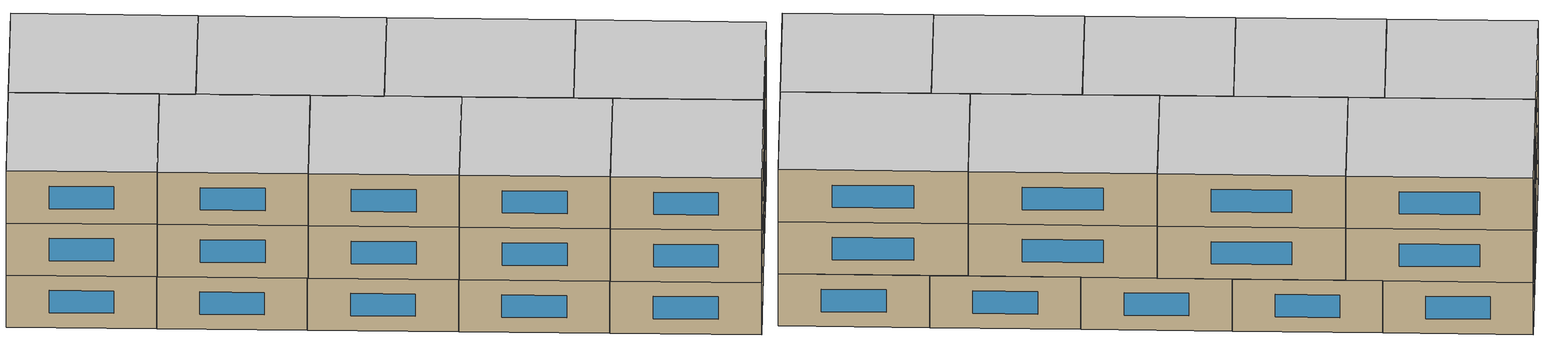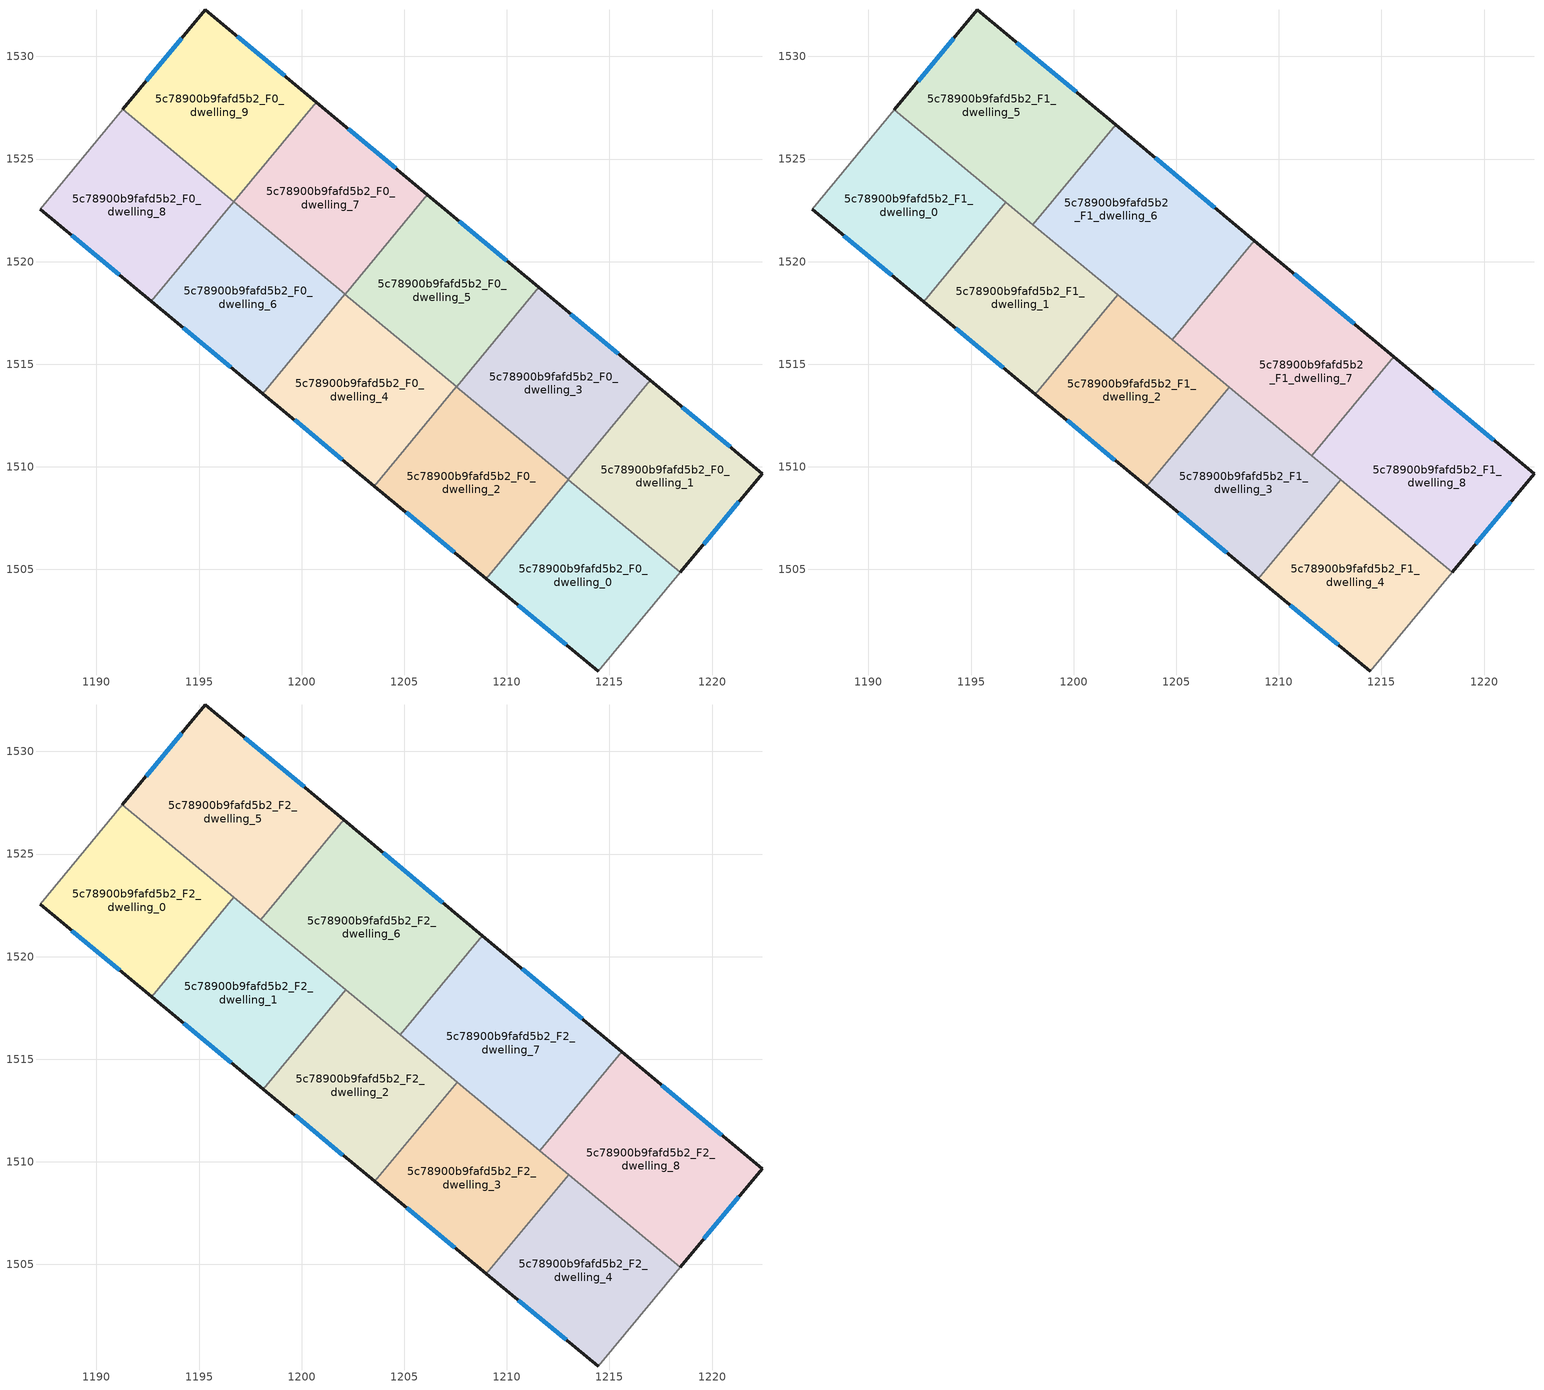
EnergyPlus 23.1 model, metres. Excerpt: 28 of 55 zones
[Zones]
5c78900b9fafd5b2_F0_dwelling_0
 floor ground (EU_floor_Construction): 1218.45,1504.85 1214.45,1500.03 1208.99,1504.55 1212.99,1509.38 z0
 wall outside (EU_wall_Construction): 1208.99,1504.55 1214.45,1500.03 z0:3
 wall adiabatic (EU_wall_Construction): 1214.45,1500.03 1218.45,1504.85 z0:3
 wall to 5c78900b9fafd5b2_F0_dwelling_1 (EU_wall_Construction): 1218.45,1504.85 1212.99,1509.38 z0:3
 wall to 5c78900b9fafd5b2_F0_dwelling_2 (EU_wall_Construction): 1212.99,1509.38 1208.99,1504.55 z0:3
 window (EU_Window_Construction): 1210.55,1503.26 1212.89,1501.32 z0.86:2.14
5c78900b9fafd5b2_F0_dwelling_1
 floor ground (EU_floor_Construction): 1222.44,1509.67 1218.45,1504.85 1212.99,1509.38 1216.99,1514.21 z0
 wall outside (EU_wall_Construction): 1218.45,1504.85 1222.44,1509.67 1216.99,1514.21 z0:3
 wall to 5c78900b9fafd5b2_F0_dwelling_3 (EU_wall_Construction): 1216.99,1514.21 1212.99,1509.38 z0:3
 window (EU_Window_Construction): 1220.88,1510.97 1218.55,1512.91 / 1219.59,1506.23 1221.3,1508.29 z0.86:2.14
5c78900b9fafd5b2_F0_dwelling_2
 floor ground (EU_floor_Construction): 1212.99,1509.38 1208.99,1504.55 1203.54,1509.06 1207.54,1513.9 z0
 wall outside (EU_wall_Construction): 1203.54,1509.06 1208.99,1504.55 z0:3
 wall to 5c78900b9fafd5b2_F0_dwelling_3 (EU_wall_Construction): 1212.99,1509.38 1207.54,1513.9 z0:3
 wall to 5c78900b9fafd5b2_F0_dwelling_4 (EU_wall_Construction): 1207.54,1513.9 1203.54,1509.06 z0:3
 window (EU_Window_Construction): 1205.1,1507.77 1207.43,1505.84 z0.86:2.14
 ceiling adiabatic (EU_roof_Construction): 1208.99,1504.55 1212.99,1509.38 1207.57,1513.88 1203.57,1509.04 z3
5c78900b9fafd5b2_F0_dwelling_3
 floor ground (EU_floor_Construction): 1216.99,1514.21 1212.99,1509.38 1207.54,1513.9 1211.55,1518.74 z0
 wall outside (EU_wall_Construction): 1216.99,1514.21 1211.55,1518.74 z0:3
 wall to 5c78900b9fafd5b2_F0_dwelling_5 (EU_wall_Construction): 1211.55,1518.74 1207.55,1513.91 z0:3
 wall to 5c78900b9fafd5b2_F0_dwelling_4 (EU_wall_Construction): 1207.55,1513.91 1207.54,1513.9 z0:3
 window (EU_Window_Construction): 1215.44,1515.5 1213.11,1517.45 z0.86:2.14
 ceiling adiabatic (EU_roof_Construction): 1213,1509.39 1207.55,1513.91 1207.54,1513.9 z3
5c78900b9fafd5b2_F0_dwelling_4
 floor ground (EU_floor_Construction): 1207.55,1513.91 1203.54,1509.06 1198.1,1513.57 1202.11,1518.41 z0
 wall outside (EU_wall_Construction): 1198.1,1513.57 1203.54,1509.06 z0:3
 wall to 5c78900b9fafd5b2_F0_dwelling_5 (EU_wall_Construction): 1207.55,1513.91 1202.11,1518.41 z0:3
 wall to 5c78900b9fafd5b2_F0_dwelling_6 (EU_wall_Construction): 1202.11,1518.41 1198.1,1513.57 z0:3
 window (EU_Window_Construction): 1199.65,1512.28 1201.99,1510.35 z0.86:2.14
5c78900b9fafd5b2_F0_dwelling_5
 floor ground (EU_floor_Construction): 1211.55,1518.74 1207.55,1513.91 1202.11,1518.41 1206.13,1523.26 z0
 wall outside (EU_wall_Construction): 1211.55,1518.74 1206.13,1523.26 z0:3
 wall to 5c78900b9fafd5b2_F0_dwelling_7 (EU_wall_Construction): 1206.13,1523.26 1202.12,1518.42 z0:3
 wall to 5c78900b9fafd5b2_F0_dwelling_6 (EU_wall_Construction): 1202.12,1518.42 1202.11,1518.41 z0:3
 window (EU_Window_Construction): 1210,1520.03 1207.68,1521.97 z0.86:2.14
5c78900b9fafd5b2_F0_dwelling_6
 floor ground (EU_floor_Construction): 1202.12,1518.42 1198.1,1513.57 1192.67,1518.07 1196.69,1522.92 z0
 wall outside (EU_wall_Construction): 1192.67,1518.07 1198.1,1513.57 z0:3
 wall to 5c78900b9fafd5b2_F0_dwelling_8 (EU_wall_Construction): 1196.69,1522.92 1192.67,1518.07 z0:3
 wall to 5c78900b9fafd5b2_F0_dwelling_7 (EU_wall_Construction): 1202.12,1518.42 1196.69,1522.92 z0:3
 window (EU_Window_Construction): 1194.22,1516.78 1196.55,1514.86 z0.86:2.14
5c78900b9fafd5b2_F0_dwelling_7
 floor ground (EU_floor_Construction): 1206.13,1523.26 1202.12,1518.42 1196.69,1522.92 1200.71,1527.78 z0
 wall outside (EU_wall_Construction): 1206.13,1523.26 1200.71,1527.78 z0:3
 wall to 5c78900b9fafd5b2_F0_dwelling_9 (EU_wall_Construction): 1200.71,1527.78 1196.69,1522.93 z0:3
 wall to 5c78900b9fafd5b2_F0_dwelling_8 (EU_wall_Construction): 1196.69,1522.93 1196.69,1522.92 z0:3
 window (EU_Window_Construction): 1204.58,1524.55 1202.26,1526.49 z0.86:2.14
5c78900b9fafd5b2_F0_dwelling_8
 floor ground (EU_floor_Construction): 1196.69,1522.93 1192.67,1518.07 1187.25,1522.56 1191.27,1527.42 z0
 wall outside (EU_wall_Construction): 1187.25,1522.56 1192.67,1518.07 z0:3
 wall adiabatic (EU_wall_Construction): 1191.27,1527.42 1187.25,1522.56 z0:3
 wall to 5c78900b9fafd5b2_F0_dwelling_9 (EU_wall_Construction): 1196.69,1522.93 1191.27,1527.42 z0:3
 window (EU_Window_Construction): 1188.8,1521.28 1191.12,1519.35 z0.86:2.14
5c78900b9fafd5b2_F0_dwelling_9
 floor ground (EU_floor_Construction): 1200.71,1527.78 1196.69,1522.93 1191.27,1527.42 1195.3,1532.29 z0
 wall outside (EU_wall_Construction): 1200.71,1527.78 1195.3,1532.29 1191.27,1527.42 z0:3
 window (EU_Window_Construction): 1194.15,1530.89 1192.42,1528.81 / 1199.17,1529.07 1196.85,1531 z0.86:2.14
5c78900b9fafd5b2_F1_dwelling_0
 floor to 5c78900b9fafd5b2_F0_dwelling_8 (EU_floor_Construction): 1196.68,1522.91 1192.67,1518.07 1187.25,1522.56 1191.26,1527.4 z3
 floor to 5c78900b9fafd5b2_F0_dwelling_6 (EU_floor_Construction): 1196.7,1522.89 1192.69,1518.05 1192.67,1518.07 1196.68,1522.91 z3
 wall outside (EU_wall_Construction): 1187.25,1522.56 1192.69,1518.05 z3:6
 wall to 5c78900b9fafd5b2_F1_dwelling_1 (EU_wall_Construction): 1192.69,1518.05 1196.7,1522.89 z3:6
 wall adiabatic (EU_wall_Construction): 1191.26,1527.4 1187.25,1522.56 z3:6
 wall to 5c78900b9fafd5b2_F1_dwelling_5 (EU_wall_Construction): 1196.7,1522.89 1191.26,1527.4 z3:6
 window (EU_Window_Construction): 1188.8,1521.27 1191.13,1519.34 z3.86:5.14
5c78900b9fafd5b2_F1_dwelling_1
 floor to 5c78900b9fafd5b2_F0_dwelling_6 (EU_floor_Construction): 1202.11,1518.41 1198.1,1513.57 1192.69,1518.05 1196.7,1522.89 z3
 floor to 5c78900b9fafd5b2_F0_dwelling_4 (EU_floor_Construction): 1202.14,1518.39 1198.13,1513.55 1198.1,1513.57 1202.11,1518.41 z3
 wall outside (EU_wall_Construction): 1192.69,1518.05 1198.13,1513.55 z3:6
 wall to 5c78900b9fafd5b2_F1_dwelling_2 (EU_wall_Construction): 1198.13,1513.55 1202.14,1518.39 z3:6
 wall to 5c78900b9fafd5b2_F1_dwelling_6 (EU_wall_Construction): 1202.14,1518.39 1198.02,1521.8 z3:6
 wall to 5c78900b9fafd5b2_F1_dwelling_5 (EU_wall_Construction): 1198.01,1521.8 1196.7,1522.9 z3:6
 window (EU_Window_Construction): 1194.24,1516.77 1196.57,1514.83 z3.86:5.14
5c78900b9fafd5b2_F1_dwelling_2
 floor to 5c78900b9fafd5b2_F0_dwelling_4 (EU_floor_Construction): 1207.55,1513.91 1203.54,1509.06 1198.13,1513.55 1202.14,1518.39 z3
 floor to 5c78900b9fafd5b2_F0_dwelling_2 (EU_floor_Construction): 1207.57,1513.88 1203.57,1509.04 1203.54,1509.06 1207.54,1513.9 z3
 wall outside (EU_wall_Construction): 1198.13,1513.55 1203.57,1509.04 z3:6
 wall to 5c78900b9fafd5b2_F1_dwelling_3 (EU_wall_Construction): 1203.57,1509.04 1207.58,1513.88 z3:6
 wall to 5c78900b9fafd5b2_F1_dwelling_7 (EU_wall_Construction): 1207.58,1513.88 1204.8,1516.18 z3:6
 wall to 5c78900b9fafd5b2_F1_dwelling_6 (EU_wall_Construction): 1204.8,1516.18 1202.14,1518.39 z3:6
 window (EU_Window_Construction): 1199.68,1512.26 1202.01,1510.33 z3.86:5.14
5c78900b9fafd5b2_F1_dwelling_3
 floor to 5c78900b9fafd5b2_F0_dwelling_0 (EU_floor_Construction): 1213,1509.36 1209.01,1504.54 1208.99,1504.55 1212.99,1509.38 z3
 floor adiabatic (EU_floor_Construction): 1213.02,1509.38 1213,1509.36 1212.99,1509.38 1208.99,1504.55 1203.57,1509.04 1207.58,1513.88 z3
 wall outside (EU_wall_Construction): 1203.57,1509.04 1209.01,1504.54 z3:6
 wall to 5c78900b9fafd5b2_F1_dwelling_4 (EU_wall_Construction): 1209.01,1504.54 1213.02,1509.38 z3:6
 wall to 5c78900b9fafd5b2_F1_dwelling_8 (EU_wall_Construction): 1213.02,1509.38 1211.62,1510.54 z3:6
 wall to 5c78900b9fafd5b2_F1_dwelling_7 (EU_wall_Construction): 1211.61,1510.54 1207.58,1513.88 z3:6
 window (EU_Window_Construction): 1205.12,1507.75 1207.45,1505.82 z3.86:5.14
5c78900b9fafd5b2_F1_dwelling_4
 floor to 5c78900b9fafd5b2_F0_dwelling_0 (EU_floor_Construction): 1218.45,1504.85 1214.45,1500.03 1209.01,1504.54 1213,1509.36 z3
 floor to 5c78900b9fafd5b2_F0_dwelling_1 (EU_floor_Construction): 1218.46,1504.87 1218.45,1504.85 1213,1509.36 1213.02,1509.38 z3
 wall outside (EU_wall_Construction): 1209.01,1504.54 1214.45,1500.03 z3:6
 wall adiabatic (EU_wall_Construction): 1214.45,1500.03 1218.46,1504.87 z3:6
 wall to 5c78900b9fafd5b2_F1_dwelling_8 (EU_wall_Construction): 1218.46,1504.87 1213.02,1509.38 z3:6
 window (EU_Window_Construction): 1210.56,1503.25 1212.9,1501.32 z3.86:5.14
5c78900b9fafd5b2_F1_dwelling_5
 floor to 5c78900b9fafd5b2_F0_dwelling_9 (EU_floor_Construction): 1200.71,1527.78 1196.69,1522.93 1191.27,1527.42 1195.3,1532.29 z3
 floor to 5c78900b9fafd5b2_F0_dwelling_8 (EU_floor_Construction): 1196.69,1522.93 1196.68,1522.91 1191.26,1527.4 1191.27,1527.42 z3
 floor to 5c78900b9fafd5b2_F0_dwelling_7 (EU_floor_Construction): 1202.04,1526.67 1198.02,1521.81 1196.69,1522.92 1200.71,1527.78 z3
 floor to 5c78900b9fafd5b2_F0_dwelling_6 (EU_floor_Construction): 1198.02,1521.81 1198.02,1521.8 1196.68,1522.91 1196.69,1522.92 z3
 wall outside (EU_wall_Construction): 1202.04,1526.67 1195.3,1532.29 1191.26,1527.4 z3:6
 wall to 5c78900b9fafd5b2_F1_dwelling_6 (EU_wall_Construction): 1198.02,1521.8 1202.04,1526.67 z3:6
 window (EU_Window_Construction): 1194.15,1530.89 1192.41,1528.8 / 1200.12,1528.27 1197.23,1530.68 z3.86:5.14
5c78900b9fafd5b2_F1_dwelling_6
 floor to 5c78900b9fafd5b2_F0_dwelling_5 (EU_floor_Construction): 1208.81,1521.03 1204.8,1516.18 1202.11,1518.41 1206.13,1523.26 z3
 floor to 5c78900b9fafd5b2_F0_dwelling_7 (EU_floor_Construction): 1206.13,1523.26 1202.12,1518.42 1198.02,1521.81 1202.04,1526.67 z3
 floor to 5c78900b9fafd5b2_F0_dwelling_6 (EU_floor_Construction): 1202.12,1518.42 1202.11,1518.41 1198.02,1521.8 1198.02,1521.81 z3
 wall outside (EU_wall_Construction): 1208.81,1521.03 1202.04,1526.67 z3:6
 wall to 5c78900b9fafd5b2_F1_dwelling_7 (EU_wall_Construction): 1204.8,1516.18 1208.81,1521.03 z3:6
 window (EU_Window_Construction): 1206.88,1522.64 1203.98,1525.06 z3.86:5.14
5c78900b9fafd5b2_F1_dwelling_7
 floor to 5c78900b9fafd5b2_F0_dwelling_3 (EU_floor_Construction): 1215.61,1515.36 1211.61,1510.54 1207.55,1513.91 1211.55,1518.74 z3
 floor to 5c78900b9fafd5b2_F0_dwelling_5 (EU_floor_Construction): 1211.55,1518.74 1207.55,1513.91 1204.8,1516.18 1208.81,1521.03 z3
 wall outside (EU_wall_Construction): 1215.61,1515.36 1208.81,1521.03 z3:6
 wall to 5c78900b9fafd5b2_F1_dwelling_8 (EU_wall_Construction): 1211.61,1510.54 1215.61,1515.36 z3:6
 window (EU_Window_Construction): 1213.67,1516.98 1210.75,1519.41 z3.86:5.14
5c78900b9fafd5b2_F1_dwelling_8
 floor to 5c78900b9fafd5b2_F0_dwelling_1 (EU_floor_Construction): 1222.44,1509.67 1218.46,1504.87 1213,1509.39 1216.99,1514.21 z3
 floor to 5c78900b9fafd5b2_F0_dwelling_3 (EU_floor_Construction): 1216.99,1514.21 1213,1509.39 1211.61,1510.54 1215.61,1515.36 z3
 wall outside (EU_wall_Construction): 1218.46,1504.87 1222.44,1509.67 1215.61,1515.36 z3:6
 window (EU_Window_Construction): 1219.6,1506.24 1221.3,1508.3 / 1220.49,1511.3 1217.56,1513.73 z3.86:5.14
5c78900b9fafd5b2_F2_dwelling_0
 floor to 5c78900b9fafd5b2_F1_dwelling_0 (EU_floor_Construction): 1196.7,1522.89 1192.69,1518.05 1187.25,1522.56 1191.26,1527.4 z6
 wall outside (EU_wall_Construction): 1187.25,1522.56 1192.69,1518.05 z6:9
 wall to 5c78900b9fafd5b2_F2_dwelling_1 (EU_wall_Construction): 1192.69,1518.05 1196.7,1522.89 z6:9
 wall adiabatic (EU_wall_Construction): 1191.26,1527.4 1187.25,1522.56 z6:9
 wall to 5c78900b9fafd5b2_F2_dwelling_5 (EU_wall_Construction): 1196.7,1522.89 1191.26,1527.4 z6:9
 window (EU_Window_Construction): 1188.8,1521.27 1191.13,1519.34 z6.86:8.14
 ceiling to 5c78900b9fafd5b2_F3_dwelling_0 (EU_floor_Construction): 1192.69,1518.05 1196.7,1522.89 1191.26,1527.4 1187.25,1522.56 z9
5c78900b9fafd5b2_F2_dwelling_1
 floor to 5c78900b9fafd5b2_F1_dwelling_1 (EU_floor_Construction): 1202.14,1518.39 1198.13,1513.55 1192.69,1518.05 1196.7,1522.89 z6
 wall outside (EU_wall_Construction): 1192.69,1518.05 1198.13,1513.55 z6:9
 wall to 5c78900b9fafd5b2_F2_dwelling_2 (EU_wall_Construction): 1198.13,1513.55 1202.14,1518.39 z6:9
 wall to 5c78900b9fafd5b2_F2_dwelling_6 (EU_wall_Construction): 1202.14,1518.39 1198.02,1521.8 z6:9
 wall to 5c78900b9fafd5b2_F2_dwelling_5 (EU_wall_Construction): 1198.01,1521.8 1196.7,1522.9 z6:9
 window (EU_Window_Construction): 1194.24,1516.77 1196.57,1514.83 z6.86:8.14
 ceiling to 5c78900b9fafd5b2_F3_dwelling_1 (EU_floor_Construction): 1198.13,1513.55 1202.14,1518.39 1196.7,1522.89 1192.69,1518.05 z9
5c78900b9fafd5b2_F2_dwelling_2
 floor to 5c78900b9fafd5b2_F1_dwelling_2 (EU_floor_Construction): 1207.58,1513.88 1203.57,1509.04 1198.13,1513.55 1202.14,1518.39 z6
 wall outside (EU_wall_Construction): 1198.13,1513.55 1203.57,1509.04 z6:9
 wall to 5c78900b9fafd5b2_F2_dwelling_3 (EU_wall_Construction): 1203.57,1509.04 1207.58,1513.88 z6:9
 wall to 5c78900b9fafd5b2_F2_dwelling_7 (EU_wall_Construction): 1207.58,1513.88 1204.8,1516.18 z6:9
 wall to 5c78900b9fafd5b2_F2_dwelling_6 (EU_wall_Construction): 1204.8,1516.18 1202.14,1518.39 z6:9
 window (EU_Window_Construction): 1199.68,1512.26 1202.01,1510.33 z6.86:8.14
 ceiling to 5c78900b9fafd5b2_F3_dwelling_2 (EU_floor_Construction): 1203.57,1509.04 1207.58,1513.88 1202.14,1518.39 1198.13,1513.55 z9
5c78900b9fafd5b2_F2_dwelling_3
 floor to 5c78900b9fafd5b2_F1_dwelling_3 (EU_floor_Construction): 1213.02,1509.38 1209.01,1504.54 1203.57,1509.04 1207.58,1513.88 z6
 wall outside (EU_wall_Construction): 1203.57,1509.04 1209.01,1504.54 z6:9
 wall to 5c78900b9fafd5b2_F2_dwelling_4 (EU_wall_Construction): 1209.01,1504.54 1213.02,1509.38 z6:9
 wall to 5c78900b9fafd5b2_F2_dwelling_8 (EU_wall_Construction): 1213.02,1509.38 1211.62,1510.54 z6:9
 wall to 5c78900b9fafd5b2_F2_dwelling_7 (EU_wall_Construction): 1211.61,1510.54 1207.58,1513.88 z6:9
 window (EU_Window_Construction): 1205.12,1507.75 1207.45,1505.82 z6.86:8.14
 ceiling to 5c78900b9fafd5b2_F3_dwelling_3 (EU_floor_Construction): 1209.01,1504.54 1213.02,1509.38 1207.58,1513.88 1203.57,1509.04 z9
5c78900b9fafd5b2_F2_dwelling_4
 floor to 5c78900b9fafd5b2_F1_dwelling_4 (EU_floor_Construction): 1218.46,1504.87 1214.45,1500.03 1209.01,1504.54 1213.02,1509.38 z6
 wall outside (EU_wall_Construction): 1209.01,1504.54 1214.45,1500.03 z6:9
 wall adiabatic (EU_wall_Construction): 1214.45,1500.03 1218.46,1504.87 z6:9
 wall to 5c78900b9fafd5b2_F2_dwelling_8 (EU_wall_Construction): 1218.46,1504.87 1213.02,1509.38 z6:9
 window (EU_Window_Construction): 1210.56,1503.25 1212.9,1501.32 z6.86:8.14
 ceiling to 5c78900b9fafd5b2_F3_dwelling_4 (EU_floor_Construction): 1214.45,1500.03 1218.46,1504.87 1213.02,1509.38 1209.01,1504.54 z9
5c78900b9fafd5b2_F2_dwelling_5
 floor to 5c78900b9fafd5b2_F1_dwelling_5 (EU_floor_Construction): 1202.04,1526.67 1198.02,1521.8 1191.26,1527.4 1195.3,1532.29 z6
 wall outside (EU_wall_Construction): 1202.04,1526.67 1195.3,1532.29 1191.26,1527.4 z6:9
 wall to 5c78900b9fafd5b2_F2_dwelling_6 (EU_wall_Construction): 1198.02,1521.8 1202.04,1526.67 z6:9
 window (EU_Window_Construction): 1194.15,1530.89 1192.41,1528.8 / 1200.12,1528.27 1197.23,1530.68 z6.86:8.14
 ceiling to 5c78900b9fafd5b2_F3_dwelling_5 (EU_floor_Construction): 1198.02,1521.8 1202.04,1526.67 1195.3,1532.29 1191.26,1527.4 z9
5c78900b9fafd5b2_F2_dwelling_6
 floor to 5c78900b9fafd5b2_F1_dwelling_6 (EU_floor_Construction): 1208.81,1521.03 1204.8,1516.18 1198.02,1521.8 1202.04,1526.67 z6
 wall outside (EU_wall_Construction): 1208.81,1521.03 1202.04,1526.67 z6:9
 wall to 5c78900b9fafd5b2_F2_dwelling_7 (EU_wall_Construction): 1204.8,1516.18 1208.81,1521.03 z6:9
 window (EU_Window_Construction): 1206.88,1522.64 1203.98,1525.06 z6.86:8.14
 ceiling to 5c78900b9fafd5b2_F3_dwelling_6 (EU_floor_Construction): 1204.8,1516.18 1208.81,1521.03 1202.04,1526.67 1198.02,1521.8 z9
5c78900b9fafd5b2_F2_dwelling_7
 floor to 5c78900b9fafd5b2_F1_dwelling_7 (EU_floor_Construction): 1215.61,1515.36 1211.61,1510.54 1204.8,1516.18 1208.81,1521.03 z6
 wall outside (EU_wall_Construction): 1215.61,1515.36 1208.81,1521.03 z6:9
 wall to 5c78900b9fafd5b2_F2_dwelling_8 (EU_wall_Construction): 1211.61,1510.54 1215.61,1515.36 z6:9
 window (EU_Window_Construction): 1213.67,1516.98 1210.75,1519.41 z6.86:8.14
 ceiling to 5c78900b9fafd5b2_F3_dwelling_7 (EU_floor_Construction): 1211.61,1510.54 1215.61,1515.36 1208.81,1521.03 1204.8,1516.18 z9
5c78900b9fafd5b2_F2_dwelling_8
 floor to 5c78900b9fafd5b2_F1_dwelling_8 (EU_floor_Construction): 1222.44,1509.67 1218.46,1504.87 1211.61,1510.54 1215.61,1515.36 z6
 wall outside (EU_wall_Construction): 1218.46,1504.87 1222.44,1509.67 1215.61,1515.36 z6:9
 window (EU_Window_Construction): 1219.6,1506.24 1221.3,1508.3 / 1220.49,1511.3 1217.56,1513.73 z6.86:8.14
 ceiling to 5c78900b9fafd5b2_F3_dwelling_8 (EU_floor_Construction): 1218.46,1504.87 1222.44,1509.67 1215.61,1515.36 1211.61,1510.54 z9
[Building]
EU S2 Campaign: North Axis=0; Terrain=City; Solar Distribution=FullExterior
[Site:Location]
Helsinki-Vantaa.AP: Latitude=60.317; Longitude=24.963; Time Zone=2; Elevation=54.6
[SizingPeriod:WeatherFileDays]
AnnualSizingPeriod: Begin Month=1; Begin Day of Month=1; End Month=12; End Day of Month=31; Day of Week for Start Day=Monday; Use Weather File Daylight Saving Period=No; Use Weather File Rain and Snow Indicators=No
[MATERIAL]
EU_InternalMass_Material: Roughness=MediumRough; Thickness=0.1; Conductivity=1; Density=1800; Specific Heat=900; Thermal Absorptance=0.9; Solar Absorptance=0.7; Visible Absorptance=0.7
[MATERIAL:NOMASS] Roughness=MediumRough; Thermal Absorptance=0.9; Solar Absorptance=0.7; Visible Absorptance=0.7
Name | Thermal Resistance
EU_wall_NoMass | 1.10183
EU_roof_NoMass; EU_floor_NoMass | 1.70606
[WINDOWMATERIAL:SIMPLEGLAZINGSYSTEM]
EU_Window_SimpleGlazing: UFactor=3.11035; Solar Heat Gain Coefficient=0.8; Visible Transmittance=0.8
[CONSTRUCTION]
EU_wall_Construction: EU_wall_NoMass
EU_roof_Construction: EU_roof_NoMass
EU_floor_Construction: EU_floor_NoMass
EU_Window_Construction: EU_Window_SimpleGlazing
EU_InternalMass_Construction: EU_InternalMass_Material
[ZONE] Type=1; Multiplier=1; Ceiling Height=autocalculate; Floor Area=autocalculate; Part of Total Floor Area=Yes
Name | Volume
5c78900b9fafd5b2_F0_dwelling_0; 5c78900b9fafd5b2_F1_dwelling_2; 5c78900b9fafd5b2_F2_dwelling_2; 5c78900b9fafd5b2_F1_dwelling_3; 5c78900b9fafd5b2_F2_dwelling_3 | 133.243
5c78900b9fafd5b2_F1_dwelling_0; 5c78900b9fafd5b2_F2_dwelling_0 | 133.244
5c78900b9fafd5b2_F0_dwelling_1 | 133.25
5c78900b9fafd5b2_F1_dwelling_1; 5c78900b9fafd5b2_F2_dwelling_1 | 133.242
5c78900b9fafd5b2_F0_dwelling_2 | 133.258
5c78900b9fafd5b2_F0_dwelling_3 | 133.251
5c78900b9fafd5b2_F0_dwelling_4 | 133.241
5c78900b9fafd5b2_F1_dwelling_4; 5c78900b9fafd5b2_F2_dwelling_4 | 133.269
5c78900b9fafd5b2_F0_dwelling_5 | 133.252
5c78900b9fafd5b2_F1_dwelling_5; 5c78900b9fafd5b2_F2_dwelling_5 | 166.562
5c78900b9fafd5b2_F0_dwelling_6 | 133.257
5c78900b9fafd5b2_F1_dwelling_6; 5c78900b9fafd5b2_F2_dwelling_6 | 166.575
5c78900b9fafd5b2_F0_dwelling_7 | 133.234
5c78900b9fafd5b2_F1_dwelling_7; 5c78900b9fafd5b2_F2_dwelling_7 | 166.551
5c78900b9fafd5b2_F0_dwelling_8 | 133.268
5c78900b9fafd5b2_F1_dwelling_8; 5c78900b9fafd5b2_F2_dwelling_8 | 166.553
5c78900b9fafd5b2_F0_dwelling_9 | 133.259
[INTERNALMASS] Construction=EU_InternalMass_Construction
Name | Zone or ZoneList | Surface Area
5c78900b9fafd5b2_F0_dwelling_0_EU_InternalMass | 5c78900b9fafd5b2_F0_dwelling_0 | 44.4143
5c78900b9fafd5b2_F0_dwelling_1_EU_InternalMass | 5c78900b9fafd5b2_F0_dwelling_1 | 44.417
5c78900b9fafd5b2_F0_dwelling_2_EU_InternalMass | 5c78900b9fafd5b2_F0_dwelling_2 | 44.4194
5c78900b9fafd5b2_F0_dwelling_3_EU_InternalMass | 5c78900b9fafd5b2_F0_dwelling_3 | 44.4168
5c78900b9fafd5b2_F0_dwelling_4_EU_InternalMass | 5c78900b9fafd5b2_F0_dwelling_4 | 44.414
5c78900b9fafd5b2_F0_dwelling_5_EU_InternalMass | 5c78900b9fafd5b2_F0_dwelling_5 | 44.4171
5c78900b9fafd5b2_F0_dwelling_6_EU_InternalMass | 5c78900b9fafd5b2_F0_dwelling_6 | 44.4187
5c78900b9fafd5b2_F0_dwelling_7_EU_InternalMass | 5c78900b9fafd5b2_F0_dwelling_7 | 44.4116
5c78900b9fafd5b2_F0_dwelling_8_EU_InternalMass | 5c78900b9fafd5b2_F0_dwelling_8 | 44.4225
5c78900b9fafd5b2_F0_dwelling_9_EU_InternalMass | 5c78900b9fafd5b2_F0_dwelling_9 | 44.42
5c78900b9fafd5b2_F1_dwelling_0_EU_InternalMass | 5c78900b9fafd5b2_F1_dwelling_0 | 44.4146
5c78900b9fafd5b2_F1_dwelling_1_EU_InternalMass | 5c78900b9fafd5b2_F1_dwelling_1 | 44.414
5c78900b9fafd5b2_F1_dwelling_2_EU_InternalMass | 5c78900b9fafd5b2_F1_dwelling_2 | 44.4142
5c78900b9fafd5b2_F1_dwelling_3_EU_InternalMass | 5c78900b9fafd5b2_F1_dwelling_3 | 44.4142
5c78900b9fafd5b2_F1_dwelling_4_EU_InternalMass | 5c78900b9fafd5b2_F1_dwelling_4 | 44.4231
5c78900b9fafd5b2_F1_dwelling_5_EU_InternalMass | 5c78900b9fafd5b2_F1_dwelling_5 | 55.52
5c78900b9fafd5b2_F1_dwelling_6_EU_InternalMass | 5c78900b9fafd5b2_F1_dwelling_6 | 55.525
5c78900b9fafd5b2_F1_dwelling_7_EU_InternalMass | 5c78900b9fafd5b2_F1_dwelling_7 | 55.5169
5c78900b9fafd5b2_F1_dwelling_8_EU_InternalMass | 5c78900b9fafd5b2_F1_dwelling_8 | 55.5174
5c78900b9fafd5b2_F2_dwelling_0_EU_InternalMass | 5c78900b9fafd5b2_F2_dwelling_0 | 44.4146
5c78900b9fafd5b2_F2_dwelling_1_EU_InternalMass | 5c78900b9fafd5b2_F2_dwelling_1 | 44.414
5c78900b9fafd5b2_F2_dwelling_2_EU_InternalMass | 5c78900b9fafd5b2_F2_dwelling_2 | 44.4142
5c78900b9fafd5b2_F2_dwelling_3_EU_InternalMass | 5c78900b9fafd5b2_F2_dwelling_3 | 44.4142
5c78900b9fafd5b2_F2_dwelling_4_EU_InternalMass | 5c78900b9fafd5b2_F2_dwelling_4 | 44.4231
5c78900b9fafd5b2_F2_dwelling_5_EU_InternalMass | 5c78900b9fafd5b2_F2_dwelling_5 | 55.52
5c78900b9fafd5b2_F2_dwelling_6_EU_InternalMass | 5c78900b9fafd5b2_F2_dwelling_6 | 55.525
5c78900b9fafd5b2_F2_dwelling_7_EU_InternalMass | 5c78900b9fafd5b2_F2_dwelling_7 | 55.5169
5c78900b9fafd5b2_F2_dwelling_8_EU_InternalMass | 5c78900b9fafd5b2_F2_dwelling_8 | 55.5174
[OTHEREQUIPMENT] Fuel Type=Electricity; Design Level Calculation Method=Watts/Area; Power per Zone Floor Area=1; Fraction Latent=0; Fraction Radiant=0; Fraction Lost=0; Carbon Dioxide Generation Rate=0; EndUse Subcategory=EU_Step8_InternalGains
Name | Zone or ZoneList or Space or SpaceList | Schedule
EU_Step8_InternalGain_5c78900b9fafd5b2_F0_dwelling_0_f000 | 5c78900b9fafd5b2_F0_dwelling_0 | EU_Step8_GainSchedule_5c78900b9fafd5b2_F0_dwelling_0_f000
EU_Step8_InternalGain_5c78900b9fafd5b2_F0_dwelling_1_f000 | 5c78900b9fafd5b2_F0_dwelling_1 | EU_Step8_GainSchedule_5c78900b9fafd5b2_F0_dwelling_1_f000
EU_Step8_InternalGain_5c78900b9fafd5b2_F0_dwelling_2_f000 | 5c78900b9fafd5b2_F0_dwelling_2 | EU_Step8_GainSchedule_5c78900b9fafd5b2_F0_dwelling_2_f000
EU_Step8_InternalGain_5c78900b9fafd5b2_F0_dwelling_3_f000 | 5c78900b9fafd5b2_F0_dwelling_3 | EU_Step8_GainSchedule_5c78900b9fafd5b2_F0_dwelling_3_f000
EU_Step8_InternalGain_5c78900b9fafd5b2_F0_dwelling_4_f000 | 5c78900b9fafd5b2_F0_dwelling_4 | EU_Step8_GainSchedule_5c78900b9fafd5b2_F0_dwelling_4_f000
EU_Step8_InternalGain_5c78900b9fafd5b2_F0_dwelling_5_f000 | 5c78900b9fafd5b2_F0_dwelling_5 | EU_Step8_GainSchedule_5c78900b9fafd5b2_F0_dwelling_5_f000
EU_Step8_InternalGain_5c78900b9fafd5b2_F0_dwelling_6_f000 | 5c78900b9fafd5b2_F0_dwelling_6 | EU_Step8_GainSchedule_5c78900b9fafd5b2_F0_dwelling_6_f000
EU_Step8_InternalGain_5c78900b9fafd5b2_F0_dwelling_7_f000 | 5c78900b9fafd5b2_F0_dwelling_7 | EU_Step8_GainSchedule_5c78900b9fafd5b2_F0_dwelling_7_f000
EU_Step8_InternalGain_5c78900b9fafd5b2_F0_dwelling_8_f000 | 5c78900b9fafd5b2_F0_dwelling_8 | EU_Step8_GainSchedule_5c78900b9fafd5b2_F0_dwelling_8_f000
EU_Step8_InternalGain_5c78900b9fafd5b2_F0_dwelling_9_f000 | 5c78900b9fafd5b2_F0_dwelling_9 | EU_Step8_GainSchedule_5c78900b9fafd5b2_F0_dwelling_9_f000
EU_Step8_InternalGain_5c78900b9fafd5b2_F1_dwelling_0_f000 | 5c78900b9fafd5b2_F1_dwelling_0 | EU_Step8_GainSchedule_5c78900b9fafd5b2_F1_dwelling_0_f000
EU_Step8_InternalGain_5c78900b9fafd5b2_F1_dwelling_1_f000 | 5c78900b9fafd5b2_F1_dwelling_1 | EU_Step8_GainSchedule_5c78900b9fafd5b2_F1_dwelling_1_f000
EU_Step8_InternalGain_5c78900b9fafd5b2_F1_dwelling_2_f000 | 5c78900b9fafd5b2_F1_dwelling_2 | EU_Step8_GainSchedule_5c78900b9fafd5b2_F1_dwelling_2_f000
EU_Step8_InternalGain_5c78900b9fafd5b2_F1_dwelling_3_f000 | 5c78900b9fafd5b2_F1_dwelling_3 | EU_Step8_GainSchedule_5c78900b9fafd5b2_F1_dwelling_3_f000
EU_Step8_InternalGain_5c78900b9fafd5b2_F1_dwelling_4_f000 | 5c78900b9fafd5b2_F1_dwelling_4 | EU_Step8_GainSchedule_5c78900b9fafd5b2_F1_dwelling_4_f000
EU_Step8_InternalGain_5c78900b9fafd5b2_F1_dwelling_5_f000 | 5c78900b9fafd5b2_F1_dwelling_5 | EU_Step8_GainSchedule_5c78900b9fafd5b2_F1_dwelling_5_f000
EU_Step8_InternalGain_5c78900b9fafd5b2_F1_dwelling_6_f000 | 5c78900b9fafd5b2_F1_dwelling_6 | EU_Step8_GainSchedule_5c78900b9fafd5b2_F1_dwelling_6_f000
EU_Step8_InternalGain_5c78900b9fafd5b2_F1_dwelling_7_f000 | 5c78900b9fafd5b2_F1_dwelling_7 | EU_Step8_GainSchedule_5c78900b9fafd5b2_F1_dwelling_7_f000
EU_Step8_InternalGain_5c78900b9fafd5b2_F1_dwelling_8_f000 | 5c78900b9fafd5b2_F1_dwelling_8 | EU_Step8_GainSchedule_5c78900b9fafd5b2_F1_dwelling_8_f000
EU_Step8_InternalGain_5c78900b9fafd5b2_F2_dwelling_0_f000 | 5c78900b9fafd5b2_F2_dwelling_0 | EU_Step8_GainSchedule_5c78900b9fafd5b2_F2_dwelling_0_f000
EU_Step8_InternalGain_5c78900b9fafd5b2_F2_dwelling_1_f000 | 5c78900b9fafd5b2_F2_dwelling_1 | EU_Step8_GainSchedule_5c78900b9fafd5b2_F2_dwelling_1_f000
EU_Step8_InternalGain_5c78900b9fafd5b2_F2_dwelling_2_f000 | 5c78900b9fafd5b2_F2_dwelling_2 | EU_Step8_GainSchedule_5c78900b9fafd5b2_F2_dwelling_2_f000
EU_Step8_InternalGain_5c78900b9fafd5b2_F2_dwelling_3_f000 | 5c78900b9fafd5b2_F2_dwelling_3 | EU_Step8_GainSchedule_5c78900b9fafd5b2_F2_dwelling_3_f000
EU_Step8_InternalGain_5c78900b9fafd5b2_F2_dwelling_4_f000 | 5c78900b9fafd5b2_F2_dwelling_4 | EU_Step8_GainSchedule_5c78900b9fafd5b2_F2_dwelling_4_f000
EU_Step8_InternalGain_5c78900b9fafd5b2_F2_dwelling_5_f000 | 5c78900b9fafd5b2_F2_dwelling_5 | EU_Step8_GainSchedule_5c78900b9fafd5b2_F2_dwelling_5_f000
EU_Step8_InternalGain_5c78900b9fafd5b2_F2_dwelling_6_f000 | 5c78900b9fafd5b2_F2_dwelling_6 | EU_Step8_GainSchedule_5c78900b9fafd5b2_F2_dwelling_6_f000
EU_Step8_InternalGain_5c78900b9fafd5b2_F2_dwelling_7_f000 | 5c78900b9fafd5b2_F2_dwelling_7 | EU_Step8_GainSchedule_5c78900b9fafd5b2_F2_dwelling_7_f000
EU_Step8_InternalGain_5c78900b9fafd5b2_F2_dwelling_8_f000 | 5c78900b9fafd5b2_F2_dwelling_8 | EU_Step8_GainSchedule_5c78900b9fafd5b2_F2_dwelling_8_f000
[ZONEVENTILATION:DESIGNFLOWRATE] Schedule=EU_AlwaysOn; Design Flow Rate Calculation Method=AirChanges/Hour; Air Changes per Hour=0.756316; Ventilation Type=Natural; Fan Pressure Rise=0; Fan Total Efficiency=1; Constant Term Coefficient=1; Temperature Term Coefficient=0; Velocity Term Coefficient=0; Velocity Squared Term Coefficient=0; Minimum Indoor Temperature=-100; Maximum Indoor Temperature=100; Delta Temperature=-100; Minimum Outdoor Temperature=-100; Maximum Outdoor Temperature=100; Maximum Wind Speed=40
Name | Zone or ZoneList or Space or SpaceList
EU_ConstantAir_5c78900b9fafd5b2_F0_dwelling_0 | 5c78900b9fafd5b2_F0_dwelling_0
EU_ConstantAir_5c78900b9fafd5b2_F0_dwelling_1 | 5c78900b9fafd5b2_F0_dwelling_1
EU_ConstantAir_5c78900b9fafd5b2_F0_dwelling_2 | 5c78900b9fafd5b2_F0_dwelling_2
EU_ConstantAir_5c78900b9fafd5b2_F0_dwelling_3 | 5c78900b9fafd5b2_F0_dwelling_3
EU_ConstantAir_5c78900b9fafd5b2_F0_dwelling_4 | 5c78900b9fafd5b2_F0_dwelling_4
EU_ConstantAir_5c78900b9fafd5b2_F0_dwelling_5 | 5c78900b9fafd5b2_F0_dwelling_5
EU_ConstantAir_5c78900b9fafd5b2_F0_dwelling_6 | 5c78900b9fafd5b2_F0_dwelling_6
EU_ConstantAir_5c78900b9fafd5b2_F0_dwelling_7 | 5c78900b9fafd5b2_F0_dwelling_7
EU_ConstantAir_5c78900b9fafd5b2_F0_dwelling_8 | 5c78900b9fafd5b2_F0_dwelling_8
EU_ConstantAir_5c78900b9fafd5b2_F0_dwelling_9 | 5c78900b9fafd5b2_F0_dwelling_9
EU_ConstantAir_5c78900b9fafd5b2_F1_dwelling_0 | 5c78900b9fafd5b2_F1_dwelling_0
EU_ConstantAir_5c78900b9fafd5b2_F1_dwelling_1 | 5c78900b9fafd5b2_F1_dwelling_1
EU_ConstantAir_5c78900b9fafd5b2_F1_dwelling_2 | 5c78900b9fafd5b2_F1_dwelling_2
EU_ConstantAir_5c78900b9fafd5b2_F1_dwelling_3 | 5c78900b9fafd5b2_F1_dwelling_3
EU_ConstantAir_5c78900b9fafd5b2_F1_dwelling_4 | 5c78900b9fafd5b2_F1_dwelling_4
EU_ConstantAir_5c78900b9fafd5b2_F1_dwelling_5 | 5c78900b9fafd5b2_F1_dwelling_5
EU_ConstantAir_5c78900b9fafd5b2_F1_dwelling_6 | 5c78900b9fafd5b2_F1_dwelling_6
EU_ConstantAir_5c78900b9fafd5b2_F1_dwelling_7 | 5c78900b9fafd5b2_F1_dwelling_7
EU_ConstantAir_5c78900b9fafd5b2_F1_dwelling_8 | 5c78900b9fafd5b2_F1_dwelling_8
EU_ConstantAir_5c78900b9fafd5b2_F2_dwelling_0 | 5c78900b9fafd5b2_F2_dwelling_0
EU_ConstantAir_5c78900b9fafd5b2_F2_dwelling_1 | 5c78900b9fafd5b2_F2_dwelling_1
EU_ConstantAir_5c78900b9fafd5b2_F2_dwelling_2 | 5c78900b9fafd5b2_F2_dwelling_2
EU_ConstantAir_5c78900b9fafd5b2_F2_dwelling_3 | 5c78900b9fafd5b2_F2_dwelling_3
EU_ConstantAir_5c78900b9fafd5b2_F2_dwelling_4 | 5c78900b9fafd5b2_F2_dwelling_4
EU_ConstantAir_5c78900b9fafd5b2_F2_dwelling_5 | 5c78900b9fafd5b2_F2_dwelling_5
EU_ConstantAir_5c78900b9fafd5b2_F2_dwelling_6 | 5c78900b9fafd5b2_F2_dwelling_6
EU_ConstantAir_5c78900b9fafd5b2_F2_dwelling_7 | 5c78900b9fafd5b2_F2_dwelling_7
EU_ConstantAir_5c78900b9fafd5b2_F2_dwelling_8 | 5c78900b9fafd5b2_F2_dwelling_8
[HVACTEMPLATE:THERMOSTAT] Constant Heating Setpoint=20; Constant Cooling Setpoint=50
EU_HeatOnly_5c78900b9fafd5b2_F0_dwelling_0; EU_HeatOnly_5c78900b9fafd5b2_F0_dwelling_1; EU_HeatOnly_5c78900b9fafd5b2_F0_dwelling_2; EU_HeatOnly_5c78900b9fafd5b2_F0_dwelling_3; EU_HeatOnly_5c78900b9fafd5b2_F0_dwelling_4; EU_HeatOnly_5c78900b9fafd5b2_F0_dwelling_5; EU_HeatOnly_5c78900b9fafd5b2_F0_dwelling_6; EU_HeatOnly_5c78900b9fafd5b2_F0_dwelling_7; EU_HeatOnly_5c78900b9fafd5b2_F0_dwelling_8; EU_HeatOnly_5c78900b9fafd5b2_F0_dwelling_9; EU_HeatOnly_5c78900b9fafd5b2_F1_dwelling_0; EU_HeatOnly_5c78900b9fafd5b2_F1_dwelling_1; EU_HeatOnly_5c78900b9fafd5b2_F1_dwelling_2; EU_HeatOnly_5c78900b9fafd5b2_F1_dwelling_3; EU_HeatOnly_5c78900b9fafd5b2_F1_dwelling_4; EU_HeatOnly_5c78900b9fafd5b2_F1_dwelling_5; EU_HeatOnly_5c78900b9fafd5b2_F1_dwelling_6; EU_HeatOnly_5c78900b9fafd5b2_F1_dwelling_7; EU_HeatOnly_5c78900b9fafd5b2_F1_dwelling_8; EU_HeatOnly_5c78900b9fafd5b2_F2_dwelling_0; EU_HeatOnly_5c78900b9fafd5b2_F2_dwelling_1; EU_HeatOnly_5c78900b9fafd5b2_F2_dwelling_2; EU_HeatOnly_5c78900b9fafd5b2_F2_dwelling_3; EU_HeatOnly_5c78900b9fafd5b2_F2_dwelling_4; EU_HeatOnly_5c78900b9fafd5b2_F2_dwelling_5; EU_HeatOnly_5c78900b9fafd5b2_F2_dwelling_6; EU_HeatOnly_5c78900b9fafd5b2_F2_dwelling_7; EU_HeatOnly_5c78900b9fafd5b2_F2_dwelling_8; EU_HeatOnly_5c78900b9fafd5b2_F3_dwelling_0; EU_HeatOnly_5c78900b9fafd5b2_F3_dwelling_1; EU_HeatOnly_5c78900b9fafd5b2_F3_dwelling_2; EU_HeatOnly_5c78900b9fafd5b2_F3_dwelling_3; EU_HeatOnly_5c78900b9fafd5b2_F3_dwelling_4; EU_HeatOnly_5c78900b9fafd5b2_F3_dwelling_5; EU_HeatOnly_5c78900b9fafd5b2_F3_dwelling_6; EU_HeatOnly_5c78900b9fafd5b2_F3_dwelling_7; EU_HeatOnly_5c78900b9fafd5b2_F3_dwelling_8; EU_HeatOnly_5c78900b9fafd5b2_F4_dwelling_0; EU_HeatOnly_5c78900b9fafd5b2_F4_dwelling_1; EU_HeatOnly_5c78900b9fafd5b2_F4_dwelling_2; EU_HeatOnly_5c78900b9fafd5b2_F4_dwelling_3; EU_HeatOnly_5c78900b9fafd5b2_F4_dwelling_4; EU_HeatOnly_5c78900b9fafd5b2_F4_dwelling_5; EU_HeatOnly_5c78900b9fafd5b2_F4_dwelling_6; EU_HeatOnly_5c78900b9fafd5b2_F4_dwelling_7; EU_HeatOnly_5c78900b9fafd5b2_F4_dwelling_8; EU_HeatOnly_5c78900b9fafd5b2_F5_dwelling_0; EU_HeatOnly_5c78900b9fafd5b2_F5_dwelling_1; EU_HeatOnly_5c78900b9fafd5b2_F5_dwelling_2; EU_HeatOnly_5c78900b9fafd5b2_F5_dwelling_3; EU_HeatOnly_5c78900b9fafd5b2_F5_dwelling_4; EU_HeatOnly_5c78900b9fafd5b2_F5_dwelling_5; EU_HeatOnly_5c78900b9fafd5b2_F5_dwelling_6; EU_HeatOnly_5c78900b9fafd5b2_F5_dwelling_7; EU_HeatOnly_5c78900b9fafd5b2_F5_dwelling_8
[HVACTEMPLATE:ZONE:IDEALLOADSAIRSYSTEM] System Availability Schedule=EU_AlwaysOn; Maximum Heating Supply Air Temperature=50; Minimum Cooling Supply Air Temperature=13; Maximum Heating Supply Air Humidity Ratio=0.0156; Minimum Cooling Supply Air Humidity Ratio=0.0077; Heating Limit=NoLimit; Cooling Limit=NoLimit; Heating Availability Schedule=EU_AlwaysOn; Cooling Availability Schedule=EU_CoolingOff; Dehumidification Control Type=ConstantSensibleHeatRatio; Cooling Sensible Heat Ratio=0.7; Dehumidification Setpoint=60; Humidification Control Type=None; Humidification Setpoint=30; Outdoor Air Method=None; Outdoor Air Flow Rate per Person=0.00944; Outdoor Air Flow Rate per Zone Floor Area=0; Outdoor Air Flow Rate per Zone=0; Demand Controlled Ventilation Type=None; Outdoor Air Economizer Type=NoEconomizer; Heat Recovery Type=None; Sensible Heat Recovery Effectiveness=0.7; Latent Heat Recovery Effectiveness=0.65
Name | Template Thermostat
5c78900b9fafd5b2_F0_dwelling_0 | EU_HeatOnly_5c78900b9fafd5b2_F0_dwelling_0
5c78900b9fafd5b2_F0_dwelling_1 | EU_HeatOnly_5c78900b9fafd5b2_F0_dwelling_1
5c78900b9fafd5b2_F0_dwelling_2 | EU_HeatOnly_5c78900b9fafd5b2_F0_dwelling_2
5c78900b9fafd5b2_F0_dwelling_3 | EU_HeatOnly_5c78900b9fafd5b2_F0_dwelling_3
5c78900b9fafd5b2_F0_dwelling_4 | EU_HeatOnly_5c78900b9fafd5b2_F0_dwelling_4
5c78900b9fafd5b2_F0_dwelling_5 | EU_HeatOnly_5c78900b9fafd5b2_F0_dwelling_5
5c78900b9fafd5b2_F0_dwelling_6 | EU_HeatOnly_5c78900b9fafd5b2_F0_dwelling_6
5c78900b9fafd5b2_F0_dwelling_7 | EU_HeatOnly_5c78900b9fafd5b2_F0_dwelling_7
5c78900b9fafd5b2_F0_dwelling_8 | EU_HeatOnly_5c78900b9fafd5b2_F0_dwelling_8
5c78900b9fafd5b2_F0_dwelling_9 | EU_HeatOnly_5c78900b9fafd5b2_F0_dwelling_9
5c78900b9fafd5b2_F1_dwelling_0 | EU_HeatOnly_5c78900b9fafd5b2_F1_dwelling_0
5c78900b9fafd5b2_F1_dwelling_1 | EU_HeatOnly_5c78900b9fafd5b2_F1_dwelling_1
5c78900b9fafd5b2_F1_dwelling_2 | EU_HeatOnly_5c78900b9fafd5b2_F1_dwelling_2
5c78900b9fafd5b2_F1_dwelling_3 | EU_HeatOnly_5c78900b9fafd5b2_F1_dwelling_3
5c78900b9fafd5b2_F1_dwelling_4 | EU_HeatOnly_5c78900b9fafd5b2_F1_dwelling_4
5c78900b9fafd5b2_F1_dwelling_5 | EU_HeatOnly_5c78900b9fafd5b2_F1_dwelling_5
5c78900b9fafd5b2_F1_dwelling_6 | EU_HeatOnly_5c78900b9fafd5b2_F1_dwelling_6
5c78900b9fafd5b2_F1_dwelling_7 | EU_HeatOnly_5c78900b9fafd5b2_F1_dwelling_7
5c78900b9fafd5b2_F1_dwelling_8 | EU_HeatOnly_5c78900b9fafd5b2_F1_dwelling_8
5c78900b9fafd5b2_F2_dwelling_0 | EU_HeatOnly_5c78900b9fafd5b2_F2_dwelling_0
5c78900b9fafd5b2_F2_dwelling_1 | EU_HeatOnly_5c78900b9fafd5b2_F2_dwelling_1
5c78900b9fafd5b2_F2_dwelling_2 | EU_HeatOnly_5c78900b9fafd5b2_F2_dwelling_2
5c78900b9fafd5b2_F2_dwelling_3 | EU_HeatOnly_5c78900b9fafd5b2_F2_dwelling_3
5c78900b9fafd5b2_F2_dwelling_4 | EU_HeatOnly_5c78900b9fafd5b2_F2_dwelling_4
5c78900b9fafd5b2_F2_dwelling_5 | EU_HeatOnly_5c78900b9fafd5b2_F2_dwelling_5
5c78900b9fafd5b2_F2_dwelling_6 | EU_HeatOnly_5c78900b9fafd5b2_F2_dwelling_6
5c78900b9fafd5b2_F2_dwelling_7 | EU_HeatOnly_5c78900b9fafd5b2_F2_dwelling_7
5c78900b9fafd5b2_F2_dwelling_8 | EU_HeatOnly_5c78900b9fafd5b2_F2_dwelling_8
[SIZING:ZONE] Zone Cooling Design Supply Air Temperature Input Method=SupplyAirTemperature; Zone Cooling Design Supply Air Temperature=13; Zone Heating Design Supply Air Temperature Input Method=SupplyAirTemperature; Zone Heating Design Supply Air Temperature=50; Zone Cooling Design Supply Air Humidity Ratio=0.008; Zone Heating Design Supply Air Humidity Ratio=0.008; Cooling Design Air Flow Method=DesignDay; Cooling Design Air Flow Rate=0; Cooling Minimum Air Flow per Zone Floor Area=0.000762; Cooling Minimum Air Flow=0; Cooling Minimum Air Flow Fraction=0.2; Heating Design Air Flow Method=DesignDay; Heating Design Air Flow Rate=0; Heating Maximum Air Flow per Zone Floor Area=0.002032; Heating Maximum Air Flow=0.141576; Heating Maximum Air Flow Fraction=0.3; Account for Dedicated Outdoor Air System=No; Dedicated Outdoor Air System Control Strategy=NeutralSupplyAir; Dedicated Outdoor Air Low Setpoint Temperature for Design=autosize; Dedicated Outdoor Air High Setpoint Temperature for Design=autosize; Zone Load Sizing Method=Sensible Load Only No Latent Load; Zone Latent Cooling Design Supply Air Humidity Ratio Input Method=HumidityRatioDifference; Zone Cooling Design Supply Air Humidity Ratio Difference=0.005; Zone Latent Heating Design Supply Air Humidity Ratio Input Method=HumidityRatioDifference; Zone Humidification Design Supply Air Humidity Ratio Difference=0.005
5c78900b9fafd5b2_F0_dwelling_0; 5c78900b9fafd5b2_F0_dwelling_1; 5c78900b9fafd5b2_F0_dwelling_2; 5c78900b9fafd5b2_F0_dwelling_3; 5c78900b9fafd5b2_F0_dwelling_4; 5c78900b9fafd5b2_F0_dwelling_5; 5c78900b9fafd5b2_F0_dwelling_6; 5c78900b9fafd5b2_F0_dwelling_7; 5c78900b9fafd5b2_F0_dwelling_8; 5c78900b9fafd5b2_F0_dwelling_9; 5c78900b9fafd5b2_F1_dwelling_0; 5c78900b9fafd5b2_F1_dwelling_1; 5c78900b9fafd5b2_F1_dwelling_2; 5c78900b9fafd5b2_F1_dwelling_3; 5c78900b9fafd5b2_F1_dwelling_4; 5c78900b9fafd5b2_F1_dwelling_5; 5c78900b9fafd5b2_F1_dwelling_6; 5c78900b9fafd5b2_F1_dwelling_7; 5c78900b9fafd5b2_F1_dwelling_8; 5c78900b9fafd5b2_F2_dwelling_0; 5c78900b9fafd5b2_F2_dwelling_1; 5c78900b9fafd5b2_F2_dwelling_2; 5c78900b9fafd5b2_F2_dwelling_3; 5c78900b9fafd5b2_F2_dwelling_4; 5c78900b9fafd5b2_F2_dwelling_5; 5c78900b9fafd5b2_F2_dwelling_6; 5c78900b9fafd5b2_F2_dwelling_7; 5c78900b9fafd5b2_F2_dwelling_8
[SCHEDULE:CONSTANT]
Name | Hourly Value
EU_AlwaysOn | 1
EU_CoolingOff | 0
[SCHEDULE:FILE] Column Number=1; Rows to Skip at Top=0; Number of Hours of Data=8760; Column Separator=Comma; Interpolate to Timestep=No; Minutes per Item=60; Adjust Schedule for Daylight Savings=Yes
Name | File
EU_Step8_GainSchedule_5c78900b9fafd5b2_F0_dwelling_0_f000 | ../../schedules/5c78900b9fafd5b2/5c78900b9fafd5b2_F0_dwelling_0_f000_gain.csv
EU_Step8_GainSchedule_5c78900b9fafd5b2_F0_dwelling_1_f000 | ../../schedules/5c78900b9fafd5b2/5c78900b9fafd5b2_F0_dwelling_1_f000_gain.csv
EU_Step8_GainSchedule_5c78900b9fafd5b2_F0_dwelling_2_f000 | ../../schedules/5c78900b9fafd5b2/5c78900b9fafd5b2_F0_dwelling_2_f000_gain.csv
EU_Step8_GainSchedule_5c78900b9fafd5b2_F0_dwelling_3_f000 | ../../schedules/5c78900b9fafd5b2/5c78900b9fafd5b2_F0_dwelling_3_f000_gain.csv
EU_Step8_GainSchedule_5c78900b9fafd5b2_F0_dwelling_4_f000 | ../../schedules/5c78900b9fafd5b2/5c78900b9fafd5b2_F0_dwelling_4_f000_gain.csv
EU_Step8_GainSchedule_5c78900b9fafd5b2_F0_dwelling_5_f000 | ../../schedules/5c78900b9fafd5b2/5c78900b9fafd5b2_F0_dwelling_5_f000_gain.csv
EU_Step8_GainSchedule_5c78900b9fafd5b2_F0_dwelling_6_f000 | ../../schedules/5c78900b9fafd5b2/5c78900b9fafd5b2_F0_dwelling_6_f000_gain.csv
EU_Step8_GainSchedule_5c78900b9fafd5b2_F0_dwelling_7_f000 | ../../schedules/5c78900b9fafd5b2/5c78900b9fafd5b2_F0_dwelling_7_f000_gain.csv
EU_Step8_GainSchedule_5c78900b9fafd5b2_F0_dwelling_8_f000 | ../../schedules/5c78900b9fafd5b2/5c78900b9fafd5b2_F0_dwelling_8_f000_gain.csv
EU_Step8_GainSchedule_5c78900b9fafd5b2_F0_dwelling_9_f000 | ../../schedules/5c78900b9fafd5b2/5c78900b9fafd5b2_F0_dwelling_9_f000_gain.csv
EU_Step8_GainSchedule_5c78900b9fafd5b2_F1_dwelling_0_f000 | ../../schedules/5c78900b9fafd5b2/5c78900b9fafd5b2_F1_dwelling_0_f000_gain.csv
EU_Step8_GainSchedule_5c78900b9fafd5b2_F1_dwelling_1_f000 | ../../schedules/5c78900b9fafd5b2/5c78900b9fafd5b2_F1_dwelling_1_f000_gain.csv
EU_Step8_GainSchedule_5c78900b9fafd5b2_F1_dwelling_2_f000 | ../../schedules/5c78900b9fafd5b2/5c78900b9fafd5b2_F1_dwelling_2_f000_gain.csv
EU_Step8_GainSchedule_5c78900b9fafd5b2_F1_dwelling_3_f000 | ../../schedules/5c78900b9fafd5b2/5c78900b9fafd5b2_F1_dwelling_3_f000_gain.csv
EU_Step8_GainSchedule_5c78900b9fafd5b2_F1_dwelling_4_f000 | ../../schedules/5c78900b9fafd5b2/5c78900b9fafd5b2_F1_dwelling_4_f000_gain.csv
EU_Step8_GainSchedule_5c78900b9fafd5b2_F1_dwelling_5_f000 | ../../schedules/5c78900b9fafd5b2/5c78900b9fafd5b2_F1_dwelling_5_f000_gain.csv
EU_Step8_GainSchedule_5c78900b9fafd5b2_F1_dwelling_6_f000 | ../../schedules/5c78900b9fafd5b2/5c78900b9fafd5b2_F1_dwelling_6_f000_gain.csv
EU_Step8_GainSchedule_5c78900b9fafd5b2_F1_dwelling_7_f000 | ../../schedules/5c78900b9fafd5b2/5c78900b9fafd5b2_F1_dwelling_7_f000_gain.csv
EU_Step8_GainSchedule_5c78900b9fafd5b2_F1_dwelling_8_f000 | ../../schedules/5c78900b9fafd5b2/5c78900b9fafd5b2_F1_dwelling_8_f000_gain.csv
EU_Step8_GainSchedule_5c78900b9fafd5b2_F2_dwelling_0_f000 | ../../schedules/5c78900b9fafd5b2/5c78900b9fafd5b2_F2_dwelling_0_f000_gain.csv
EU_Step8_GainSchedule_5c78900b9fafd5b2_F2_dwelling_1_f000 | ../../schedules/5c78900b9fafd5b2/5c78900b9fafd5b2_F2_dwelling_1_f000_gain.csv
EU_Step8_GainSchedule_5c78900b9fafd5b2_F2_dwelling_2_f000 | ../../schedules/5c78900b9fafd5b2/5c78900b9fafd5b2_F2_dwelling_2_f000_gain.csv
EU_Step8_GainSchedule_5c78900b9fafd5b2_F2_dwelling_3_f000 | ../../schedules/5c78900b9fafd5b2/5c78900b9fafd5b2_F2_dwelling_3_f000_gain.csv
EU_Step8_GainSchedule_5c78900b9fafd5b2_F2_dwelling_4_f000 | ../../schedules/5c78900b9fafd5b2/5c78900b9fafd5b2_F2_dwelling_4_f000_gain.csv
EU_Step8_GainSchedule_5c78900b9fafd5b2_F2_dwelling_5_f000 | ../../schedules/5c78900b9fafd5b2/5c78900b9fafd5b2_F2_dwelling_5_f000_gain.csv
EU_Step8_GainSchedule_5c78900b9fafd5b2_F2_dwelling_6_f000 | ../../schedules/5c78900b9fafd5b2/5c78900b9fafd5b2_F2_dwelling_6_f000_gain.csv
EU_Step8_GainSchedule_5c78900b9fafd5b2_F2_dwelling_7_f000 | ../../schedules/5c78900b9fafd5b2/5c78900b9fafd5b2_F2_dwelling_7_f000_gain.csv
EU_Step8_GainSchedule_5c78900b9fafd5b2_F2_dwelling_8_f000 | ../../schedules/5c78900b9fafd5b2/5c78900b9fafd5b2_F2_dwelling_8_f000_gain.csv
